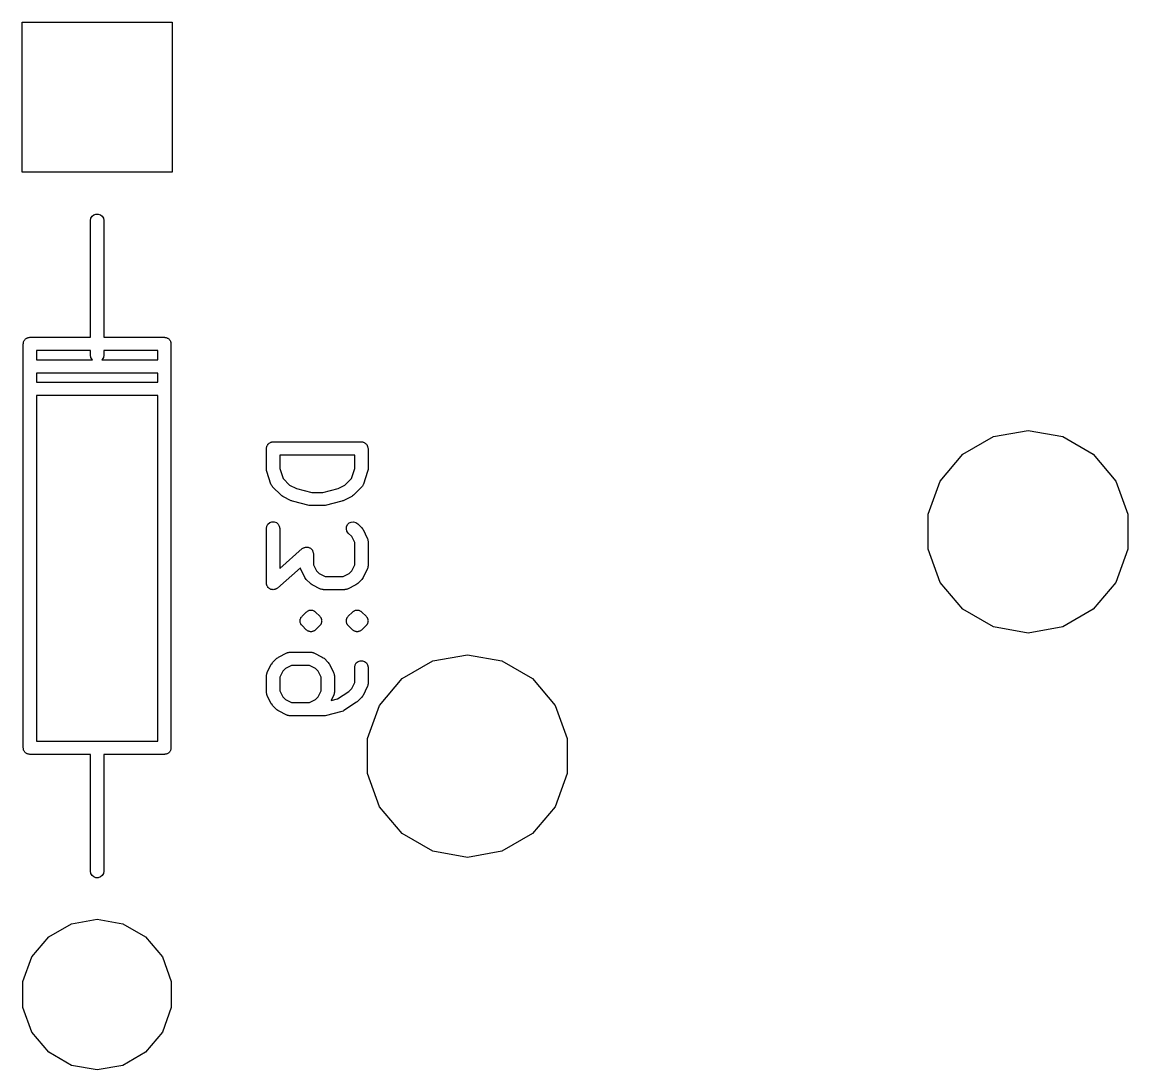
# Model space of a CAD drawing. Extents: x 17 to 274, y -105 to -6.
# Drawn here: x 184.15 to 196.67, y -42.01 to -30.15 of the extents above; entities that cross this region are included whole.
import ezdxf

# ---------------------------------------------------------------- set-up
doc = ezdxf.new("R2010")
doc.units = 0
doc.header["$MEASUREMENT"] = 0
doc.layers.add('BLACK', color=7, linetype='CONTINUOUS')

msp = doc.modelspace()

# ---------------------------------------------------------------- linework, layer by layer
at = {"layer": 'Black'}
for p, q in [((184.148, -31.8501), (184.148, -30.1509)), ((184.148, -30.1509), (185.847, -30.1509)), ((185.847, -30.1509), (185.847, -31.8501)), ((185.847, -31.8501), (184.148, -31.8501)), ((184.922, -32.3975), (184.927, -32.3719)), ((184.922, -33.7195), (184.922, -32.3975)), ((184.927, -32.3719), (184.94, -32.3493)), ((184.94, -32.3493), (184.96, -32.3326)), ((184.96, -32.3326), (184.984, -32.3237)), ((184.984, -32.3237), (185.01, -32.3237)), ((185.01, -32.3237), (185.035, -32.3326)), ((185.035, -32.3326), (185.055, -32.3493)), ((185.055, -32.3493), (185.068, -32.3719)), ((185.068, -32.3719), (185.072, -32.3975)), ((185.072, -32.3975), (185.072, -33.7195)), ((184.16, -33.7945), (184.162, -33.7881)), ((184.16, -38.3665), (184.16, -33.7945)), ((184.162, -33.7815), (184.164, -33.7753)), ((184.162, -33.7881), (184.162, -33.7815)), ((184.164, -33.7753), (184.165, -33.7689)), ((184.165, -33.7689), (184.168, -33.7632)), ((184.168, -33.7632), (184.171, -33.757)), ((184.171, -33.757), (184.175, -33.752)), ((184.175, -33.752), (184.178, -33.7463)), ((184.178, -33.7463), (184.183, -33.7421)), ((184.183, -33.7421), (184.187, -33.7371)), ((184.187, -33.7371), (184.193, -33.7338)), ((184.193, -33.7338), (184.198, -33.7296)), ((184.198, -33.7296), (184.204, -33.7273)), ((184.204, -33.7273), (184.21, -33.724)), ((184.21, -33.724), (184.216, -33.7229)), ((184.216, -33.7229), (184.222, -33.7207)), ((184.222, -33.7207), (184.229, -33.7207)), ((184.229, -33.7207), (184.235, -33.7195)), ((184.235, -33.7195), (184.922, -33.7195)), ((185.072, -33.7195), (185.759, -33.7195)), ((185.759, -33.7195), (185.766, -33.7207)), ((185.766, -33.7207), (185.772, -33.7207)), ((185.772, -33.7207), (185.779, -33.7229)), ((185.779, -33.7229), (185.785, -33.724)), ((185.785, -33.724), (185.791, -33.7273)), ((185.791, -33.7273), (185.797, -33.7296)), ((185.797, -33.7296), (185.802, -33.7338)), ((185.802, -33.7338), (185.808, -33.7371)), ((185.808, -33.7371), (185.812, -33.7421)), ((185.812, -33.7421), (185.817, -33.7463)), ((185.817, -33.7463), (185.82, -33.752)), ((185.82, -33.752), (185.824, -33.757)), ((185.824, -33.757), (185.827, -33.7632)), ((185.827, -33.7632), (185.83, -33.7689)), ((185.83, -33.7689), (185.831, -33.7753)), ((185.831, -33.7753), (185.833, -33.7815)), ((185.833, -33.7815), (185.833, -33.7881)), ((185.833, -33.7881), (185.834, -33.7945)), ((185.834, -33.7945), (185.834, -38.3665)), ((184.31, -33.8695), (184.31, -33.9735)), ((184.922, -33.8695), (184.31, -33.8695)), ((184.922, -33.9215), (184.922, -33.8695)), ((184.927, -33.9472), (184.922, -33.9215)), ((185.072, -33.9215), (185.068, -33.9472)), ((185.072, -33.8695), (185.072, -33.9215)), ((185.684, -33.8695), (185.072, -33.8695)), ((185.684, -33.9735), (185.684, -33.8695)), ((184.31, -33.9735), (184.945, -33.9735)), ((184.94, -33.9697), (184.927, -33.9472)), ((184.945, -33.9735), (184.94, -33.9697)), ((185.055, -33.9697), (185.05, -33.9735)), ((185.05, -33.9735), (185.684, -33.9735)), ((185.068, -33.9472), (185.055, -33.9697)), ((184.31, -34.1235), (184.31, -34.2275)), ((185.684, -34.1235), (184.31, -34.1235)), ((185.684, -34.2275), (185.684, -34.1235)), ((184.31, -34.2275), (185.684, -34.2275)), ((184.31, -34.3775), (184.31, -38.2915)), ((185.684, -34.3775), (184.31, -34.3775)), ((185.684, -38.2915), (185.684, -34.3775)), ((195.148, -34.8418), (195.54, -34.7726)), ((195.54, -34.7726), (195.932, -34.8418)), ((186.925, -34.9406), (186.929, -34.9356)), ((186.929, -34.9356), (186.932, -34.9299)), ((186.932, -34.9299), (186.937, -34.9257)), ((186.937, -34.9257), (186.942, -34.9207)), ((186.942, -34.9207), (186.947, -34.9174)), ((186.947, -34.9174), (186.952, -34.9132)), ((186.952, -34.9132), (186.959, -34.9109)), ((186.959, -34.9109), (186.964, -34.9077)), ((186.964, -34.9077), (186.971, -34.9065)), ((186.971, -34.9065), (186.977, -34.9043)), ((186.977, -34.9043), (186.983, -34.9043)), ((186.983, -34.9043), (186.99, -34.9031)), ((186.99, -34.9031), (187.99, -34.9031)), ((187.99, -34.9031), (187.996, -34.9043)), ((187.996, -34.9043), (188.003, -34.9043)), ((188.003, -34.9043), (188.009, -34.9065)), ((188.009, -34.9065), (188.015, -34.9077)), ((188.015, -34.9077), (188.021, -34.9109)), ((188.021, -34.9109), (188.027, -34.9132)), ((188.027, -34.9132), (188.032, -34.9174)), ((188.032, -34.9174), (188.038, -34.9207)), ((188.038, -34.9207), (188.042, -34.9257)), ((188.042, -34.9257), (188.047, -34.9299)), ((188.047, -34.9299), (188.051, -34.9356)), ((188.051, -34.9356), (188.055, -34.9406)), ((194.802, -35.0411), (195.148, -34.8418)), ((195.932, -34.8418), (196.278, -35.0411)), ((186.915, -34.9781), (186.916, -34.9717)), ((186.915, -35.2162), (186.915, -34.9781)), ((186.916, -34.9651), (186.918, -34.9589)), ((186.916, -34.9717), (186.916, -34.9651)), ((186.918, -34.9589), (186.919, -34.9525)), ((186.919, -34.9525), (186.923, -34.9468)), ((186.923, -34.9468), (186.925, -34.9406)), ((187.065, -35.0531), (187.065, -35.2041)), ((187.915, -35.0531), (187.065, -35.0531)), ((187.915, -35.2041), (187.915, -35.0531)), ((188.055, -34.9406), (188.057, -34.9468)), ((188.057, -34.9468), (188.06, -34.9525)), ((188.06, -34.9525), (188.061, -34.9589)), ((188.061, -34.9589), (188.064, -34.9651)), ((188.064, -34.9651), (188.064, -34.9717)), ((188.064, -34.9717), (188.065, -34.9781)), ((188.065, -34.9781), (188.065, -35.2162)), ((194.546, -35.3463), (194.802, -35.0411)), ((196.278, -35.0411), (196.534, -35.3463)), ((186.917, -35.2281), (186.915, -35.2162)), ((186.919, -35.24), (186.917, -35.2281)), ((186.966, -35.3828), (186.919, -35.24)), ((187.065, -35.2041), (187.103, -35.3186)), ((187.877, -35.3186), (187.915, -35.2041)), ((188.061, -35.24), (188.013, -35.3828)), ((188.063, -35.2281), (188.061, -35.24)), ((188.065, -35.2162), (188.063, -35.2281)), ((186.968, -35.3866), (186.966, -35.3828)), ((186.969, -35.3908), (186.968, -35.3866)), ((186.975, -35.398), (186.969, -35.3908)), ((186.979, -35.4057), (186.975, -35.398)), ((186.982, -35.4086), (186.979, -35.4057)), ((186.984, -35.4121), (186.982, -35.4086)), ((187.08, -35.5074), (186.984, -35.4121)), ((187.103, -35.3186), (187.177, -35.3927)), ((187.177, -35.3927), (187.254, -35.4312)), ((187.254, -35.4312), (187.428, -35.4746)), ((187.552, -35.4746), (187.726, -35.4312)), ((187.726, -35.4312), (187.803, -35.3927)), ((187.803, -35.3927), (187.877, -35.3186)), ((187.995, -35.4121), (187.9, -35.5074)), ((187.998, -35.4086), (187.995, -35.4121)), ((188.001, -35.4057), (187.998, -35.4086)), ((188.005, -35.398), (188.001, -35.4057)), ((188.01, -35.3908), (188.005, -35.398)), ((188.011, -35.3866), (188.01, -35.3908)), ((188.013, -35.3828), (188.011, -35.3866)), ((194.41, -35.7208), (194.546, -35.3463)), ((196.534, -35.3463), (196.67, -35.7208)), ((187.09, -35.5143), (187.08, -35.5074)), ((187.099, -35.5214), (187.09, -35.5143)), ((187.194, -35.569), (187.099, -35.5214)), ((187.428, -35.4746), (187.552, -35.4746)), ((187.881, -35.5214), (187.785, -35.569)), ((187.89, -35.5142), (187.881, -35.5214)), ((187.9, -35.5074), (187.89, -35.5142)), ((187.202, -35.5714), (187.194, -35.569)), ((187.21, -35.5747), (187.202, -35.5714)), ((187.4, -35.6223), (187.21, -35.5747)), ((187.409, -35.623), (187.4, -35.6223)), ((187.418, -35.6246), (187.409, -35.623)), ((187.561, -35.6246), (187.418, -35.6246)), ((187.57, -35.623), (187.561, -35.6246)), ((187.579, -35.6223), (187.57, -35.623)), ((187.77, -35.5747), (187.579, -35.6223)), ((187.777, -35.5714), (187.77, -35.5747)), ((187.785, -35.569), (187.777, -35.5714)), ((186.952, -35.8179), (186.977, -35.809)), ((186.977, -35.809), (187.003, -35.809)), ((187.003, -35.809), (187.027, -35.8179)), ((187.852, -35.8215), (187.875, -35.8105)), ((187.875, -35.8105), (187.901, -35.8082)), ((187.901, -35.8082), (187.926, -35.8149)), ((194.41, -36.1192), (194.41, -35.7208)), ((196.67, -35.7208), (196.67, -36.1192)), ((186.915, -35.8829), (186.919, -35.8572)), ((186.915, -36.5019), (186.915, -35.8829)), ((186.919, -35.8572), (186.932, -35.8347)), ((186.932, -35.8347), (186.952, -35.8179)), ((187.027, -35.8179), (187.047, -35.8347)), ((187.047, -35.8347), (187.06, -35.8572)), ((187.06, -35.8572), (187.065, -35.8829)), ((187.065, -35.8829), (187.065, -36.3367)), ((187.82, -35.8894), (187.822, -35.8635)), ((187.827, -35.9146), (187.82, -35.8894)), ((187.822, -35.8635), (187.833, -35.8399)), ((187.842, -35.9359), (187.827, -35.9146)), ((187.833, -35.8399), (187.852, -35.8215)), ((187.881, -35.9749), (187.842, -35.9359)), ((187.926, -35.8149), (187.948, -35.8299)), ((187.948, -35.8299), (187.995, -35.8775)), ((187.995, -35.8775), (188.002, -35.8873)), ((188.002, -35.8873), (188.009, -35.897)), ((188.009, -35.897), (188.057, -35.9922)), ((187.915, -36.0435), (187.881, -35.9749)), ((187.915, -36.2938), (187.915, -36.0435)), ((188.057, -35.9922), (188.058, -35.9964)), ((188.058, -35.9964), (188.06, -36.0001)), ((188.06, -36.0001), (188.062, -36.0088)), ((188.062, -36.0088), (188.064, -36.0172)), ((188.064, -36.0172), (188.064, -36.0215)), ((188.064, -36.0215), (188.065, -36.0258)), ((188.065, -36.0258), (188.065, -36.3115)), ((187.065, -36.3367), (187.321, -36.1122)), ((187.321, -36.1122), (187.328, -36.1084)), ((187.328, -36.1084), (187.333, -36.1037)), ((187.333, -36.1037), (187.339, -36.1017)), ((187.339, -36.1017), (187.344, -36.0987)), ((187.344, -36.0987), (187.351, -36.0973)), ((187.351, -36.0973), (187.358, -36.0948)), ((187.358, -36.0948), (187.364, -36.0948)), ((187.364, -36.0948), (187.369, -36.0936)), ((187.369, -36.0936), (187.376, -36.0948)), ((187.376, -36.0948), (187.384, -36.0948)), ((187.384, -36.0948), (187.389, -36.0967)), ((187.389, -36.0967), (187.395, -36.0976)), ((187.395, -36.0976), (187.401, -36.1012)), ((187.401, -36.1012), (187.408, -36.1037)), ((187.408, -36.1037), (187.413, -36.1074)), ((187.413, -36.1074), (187.418, -36.1102)), ((187.418, -36.1102), (187.423, -36.1157)), ((187.423, -36.1157), (187.428, -36.1204)), ((187.428, -36.1204), (187.431, -36.1254)), ((187.431, -36.1254), (187.435, -36.1298)), ((187.435, -36.1298), (187.438, -36.1366)), ((187.438, -36.1366), (187.441, -36.143)), ((187.441, -36.143), (187.442, -36.1487)), ((187.442, -36.1487), (187.444, -36.1541)), ((187.444, -36.1541), (187.445, -36.1614)), ((187.445, -36.1614), (187.446, -36.1686)), ((187.446, -36.1686), (187.446, -36.2938)), ((194.546, -36.4937), (194.41, -36.1192)), ((196.67, -36.1192), (196.534, -36.4937)), ((187.446, -36.2938), (187.48, -36.3623)), ((187.881, -36.3623), (187.915, -36.2938)), ((188.065, -36.3115), (188.064, -36.3157)), ((187.299, -36.3309), (187.039, -36.5584)), ((187.3, -36.3371), (187.299, -36.3309)), ((187.302, -36.3409), (187.3, -36.3371)), ((187.304, -36.345), (187.302, -36.3409)), ((187.351, -36.4403), (187.304, -36.345)), ((187.48, -36.3623), (187.51, -36.3927)), ((187.51, -36.3927), (187.579, -36.4269)), ((187.579, -36.4269), (187.782, -36.4269)), ((187.782, -36.4269), (187.85, -36.3927)), ((187.85, -36.3927), (187.881, -36.3623)), ((188.057, -36.345), (188.009, -36.4403)), ((188.058, -36.3409), (188.057, -36.345)), ((188.06, -36.3371), (188.058, -36.3409)), ((188.062, -36.3285), (188.06, -36.3371)), ((188.064, -36.32), (188.062, -36.3285)), ((188.064, -36.3157), (188.064, -36.32)), ((186.916, -36.5092), (186.915, -36.5019)), ((186.916, -36.5165), (186.916, -36.5092)), ((186.918, -36.5219), (186.916, -36.5165)), ((186.919, -36.5276), (186.918, -36.5219)), ((186.923, -36.5339), (186.919, -36.5276)), ((186.926, -36.5408), (186.923, -36.5339)), ((186.929, -36.5451), (186.926, -36.5408)), ((186.932, -36.5502), (186.929, -36.5451)), ((186.938, -36.5549), (186.932, -36.5502)), ((186.943, -36.5604), (186.938, -36.5549)), ((186.948, -36.5632), (186.943, -36.5604)), ((186.952, -36.5669), (186.948, -36.5632)), ((187.033, -36.5622), (187.027, -36.5669)), ((187.039, -36.5584), (187.033, -36.5622)), ((187.358, -36.4499), (187.351, -36.4403)), ((187.365, -36.4597), (187.358, -36.4499)), ((187.413, -36.5074), (187.365, -36.4597)), ((187.423, -36.5142), (187.413, -36.5074)), ((187.432, -36.5214), (187.423, -36.5142)), ((187.528, -36.569), (187.432, -36.5214)), ((187.928, -36.5214), (187.833, -36.569)), ((187.938, -36.5142), (187.928, -36.5214)), ((187.948, -36.5074), (187.938, -36.5142)), ((187.995, -36.4597), (187.948, -36.5074)), ((188.002, -36.4499), (187.995, -36.4597)), ((188.009, -36.4403), (188.002, -36.4499)), ((194.802, -36.7989), (194.546, -36.4937)), ((196.534, -36.4937), (196.278, -36.7989)), ((186.959, -36.5694), (186.952, -36.5669)), ((186.966, -36.5729), (186.959, -36.5694)), ((186.971, -36.5738), (186.966, -36.5729)), ((186.977, -36.5758), (186.971, -36.5738)), ((186.984, -36.5758), (186.977, -36.5758)), ((186.991, -36.5769), (186.984, -36.5758)), ((186.997, -36.5758), (186.991, -36.5769)), ((187.003, -36.5758), (186.997, -36.5758)), ((187.01, -36.5733), (187.003, -36.5758)), ((187.017, -36.5719), (187.01, -36.5733)), ((187.022, -36.5689), (187.017, -36.5719)), ((187.027, -36.5669), (187.022, -36.5689)), ((187.532, -36.5703), (187.528, -36.569)), ((187.536, -36.5724), (187.532, -36.5703)), ((187.544, -36.574), (187.536, -36.5724)), ((187.553, -36.5765), (187.544, -36.574)), ((187.557, -36.5762), (187.553, -36.5765)), ((187.561, -36.5769), (187.557, -36.5762)), ((187.799, -36.5769), (187.561, -36.5769)), ((187.804, -36.5762), (187.799, -36.5769)), ((187.808, -36.5765), (187.804, -36.5762)), ((187.816, -36.574), (187.808, -36.5765)), ((187.825, -36.5724), (187.816, -36.574)), ((187.829, -36.5703), (187.825, -36.5724)), ((187.833, -36.569), (187.829, -36.5703)), ((187.387, -36.8149), (187.393, -36.8132)), ((187.393, -36.8132), (187.399, -36.8105)), ((187.399, -36.8105), (187.406, -36.8099)), ((187.406, -36.8099), (187.412, -36.8082)), ((187.412, -36.8082), (187.418, -36.8088)), ((187.418, -36.8088), (187.425, -36.8082)), ((187.425, -36.8082), (187.431, -36.8099)), ((187.431, -36.8099), (187.438, -36.8105)), ((187.438, -36.8105), (187.444, -36.8132)), ((187.444, -36.8132), (187.45, -36.8149)), ((187.911, -36.8149), (187.917, -36.8132)), ((187.917, -36.8132), (187.923, -36.8105)), ((187.923, -36.8105), (187.929, -36.8099)), ((187.929, -36.8099), (187.936, -36.8082)), ((187.936, -36.8082), (187.942, -36.8088)), ((187.942, -36.8088), (187.949, -36.8082)), ((187.949, -36.8082), (187.955, -36.8099)), ((187.955, -36.8099), (187.962, -36.8105)), ((187.962, -36.8105), (187.968, -36.8132)), ((187.968, -36.8132), (187.974, -36.8149)), ((195.148, -36.9982), (194.802, -36.7989)), ((196.278, -36.7989), (195.932, -36.9982)), ((187.296, -36.924), (187.297, -36.9208)), ((187.297, -36.9305), (187.296, -36.924)), ((187.296, -36.9371), (187.297, -36.9305)), ((187.297, -36.9402), (187.296, -36.9371)), ((187.297, -36.9175), (187.298, -36.9144)), ((187.297, -36.9208), (187.297, -36.9175)), ((187.298, -36.9111), (187.301, -36.9052)), ((187.298, -36.9144), (187.298, -36.9111)), ((187.301, -36.9052), (187.303, -36.8988)), ((187.303, -36.8988), (187.305, -36.8961)), ((187.305, -36.8961), (187.306, -36.893)), ((187.306, -36.893), (187.308, -36.8905)), ((187.308, -36.8905), (187.309, -36.8875)), ((187.309, -36.8875), (187.314, -36.8829)), ((187.314, -36.8829), (187.318, -36.8775)), ((187.318, -36.8775), (187.365, -36.8299)), ((187.365, -36.8299), (187.371, -36.8261)), ((187.371, -36.8261), (187.375, -36.8215)), ((187.375, -36.8215), (187.381, -36.8187)), ((187.381, -36.8187), (187.387, -36.8149)), ((187.45, -36.8149), (187.455, -36.8187)), ((187.455, -36.8187), (187.461, -36.8215)), ((187.461, -36.8215), (187.466, -36.8261)), ((187.466, -36.8261), (187.471, -36.8299)), ((187.471, -36.8299), (187.519, -36.8775)), ((187.519, -36.8775), (187.523, -36.8829)), ((187.523, -36.8829), (187.527, -36.8875)), ((187.527, -36.8875), (187.529, -36.8905)), ((187.529, -36.8905), (187.531, -36.893)), ((187.531, -36.893), (187.532, -36.8961)), ((187.532, -36.8961), (187.534, -36.8988)), ((187.534, -36.8988), (187.536, -36.9052)), ((187.536, -36.9052), (187.538, -36.9111)), ((187.538, -36.9111), (187.539, -36.9144)), ((187.539, -36.9144), (187.54, -36.9175)), ((187.54, -36.9175), (187.54, -36.9208)), ((187.54, -36.9208), (187.541, -36.924)), ((187.541, -36.924), (187.54, -36.9305)), ((187.54, -36.9305), (187.541, -36.9371)), ((187.541, -36.9371), (187.54, -36.9402)), ((187.82, -36.924), (187.821, -36.9208)), ((187.82, -36.9305), (187.82, -36.924)), ((187.82, -36.9371), (187.82, -36.9305)), ((187.821, -36.9402), (187.82, -36.9371)), ((187.821, -36.9175), (187.822, -36.9144)), ((187.821, -36.9208), (187.821, -36.9175)), ((187.822, -36.9111), (187.825, -36.9052)), ((187.822, -36.9144), (187.822, -36.9111)), ((187.825, -36.9052), (187.827, -36.8988)), ((187.827, -36.8988), (187.829, -36.8961)), ((187.829, -36.8961), (187.83, -36.893)), ((187.83, -36.893), (187.832, -36.8905)), ((187.832, -36.8905), (187.833, -36.8875)), ((187.833, -36.8875), (187.838, -36.8829)), ((187.838, -36.8829), (187.842, -36.8775)), ((187.842, -36.8775), (187.889, -36.8299)), ((187.889, -36.8299), (187.895, -36.8261)), ((187.895, -36.8261), (187.899, -36.8215)), ((187.899, -36.8215), (187.905, -36.8187)), ((187.905, -36.8187), (187.911, -36.8149)), ((187.974, -36.8149), (187.979, -36.8187)), ((187.979, -36.8187), (187.985, -36.8215)), ((187.985, -36.8215), (187.99, -36.8261)), ((187.99, -36.8261), (187.995, -36.8299)), ((187.995, -36.8299), (188.043, -36.8775)), ((188.043, -36.8775), (188.047, -36.8829)), ((188.047, -36.8829), (188.051, -36.8875)), ((188.051, -36.8875), (188.053, -36.8905)), ((188.053, -36.8905), (188.055, -36.893)), ((188.055, -36.893), (188.056, -36.8961)), ((188.056, -36.8961), (188.058, -36.8988)), ((188.058, -36.8988), (188.06, -36.9052)), ((188.06, -36.9052), (188.062, -36.9111)), ((188.062, -36.9111), (188.063, -36.9144)), ((188.063, -36.9144), (188.064, -36.9175)), ((188.064, -36.9175), (188.064, -36.9208)), ((188.064, -36.9208), (188.065, -36.924)), ((188.065, -36.924), (188.064, -36.9305)), ((188.064, -36.9305), (188.065, -36.9371)), ((188.065, -36.9371), (188.064, -36.9402)), ((187.297, -36.9435), (187.297, -36.9402)), ((187.298, -36.9466), (187.297, -36.9435)), ((187.298, -36.9499), (187.298, -36.9466)), ((187.301, -36.9559), (187.298, -36.9499)), ((187.303, -36.9622), (187.301, -36.9559)), ((187.305, -36.9649), (187.303, -36.9622)), ((187.306, -36.968), (187.305, -36.9649)), ((187.308, -36.9705), (187.306, -36.968)), ((187.309, -36.9735), (187.308, -36.9705)), ((187.314, -36.9782), (187.309, -36.9735)), ((187.318, -36.9836), (187.314, -36.9782)), ((187.365, -37.0312), (187.318, -36.9836)), ((187.371, -37.0349), (187.365, -37.0312)), ((187.375, -37.0396), (187.371, -37.0349)), ((187.381, -37.0423), (187.375, -37.0396)), ((187.387, -37.0461), (187.381, -37.0423)), ((187.393, -37.0478), (187.387, -37.0461)), ((187.399, -37.0506), (187.393, -37.0478)), ((187.406, -37.0512), (187.399, -37.0506)), ((187.412, -37.0529), (187.406, -37.0512)), ((187.418, -37.0523), (187.412, -37.0529)), ((187.425, -37.0529), (187.418, -37.0523)), ((187.431, -37.0512), (187.425, -37.0529)), ((187.438, -37.0506), (187.431, -37.0512)), ((187.444, -37.0478), (187.438, -37.0506)), ((187.45, -37.0461), (187.444, -37.0478)), ((187.455, -37.0423), (187.45, -37.0461)), ((187.461, -37.0396), (187.455, -37.0423)), ((187.466, -37.0349), (187.461, -37.0396)), ((187.471, -37.0312), (187.466, -37.0349)), ((187.519, -36.9836), (187.471, -37.0312)), ((187.523, -36.9782), (187.519, -36.9836)), ((187.527, -36.9735), (187.523, -36.9782)), ((187.529, -36.9705), (187.527, -36.9735)), ((187.531, -36.968), (187.529, -36.9705)), ((187.532, -36.9649), (187.531, -36.968)), ((187.534, -36.9622), (187.532, -36.9649)), ((187.536, -36.9559), (187.534, -36.9622)), ((187.538, -36.9499), (187.536, -36.9559)), ((187.539, -36.9466), (187.538, -36.9499)), ((187.54, -36.9435), (187.539, -36.9466)), ((187.54, -36.9402), (187.54, -36.9435)), ((187.821, -36.9435), (187.821, -36.9402)), ((187.822, -36.9466), (187.821, -36.9435)), ((187.822, -36.9499), (187.822, -36.9466)), ((187.825, -36.9559), (187.822, -36.9499)), ((187.827, -36.9622), (187.825, -36.9559)), ((187.829, -36.9649), (187.827, -36.9622)), ((187.83, -36.968), (187.829, -36.9649)), ((187.832, -36.9705), (187.83, -36.968)), ((187.833, -36.9735), (187.832, -36.9705)), ((187.838, -36.9782), (187.833, -36.9735)), ((187.842, -36.9836), (187.838, -36.9782)), ((187.889, -37.0312), (187.842, -36.9836)), ((187.895, -37.0349), (187.889, -37.0312)), ((187.899, -37.0396), (187.895, -37.0349)), ((187.905, -37.0423), (187.899, -37.0396)), ((187.911, -37.0461), (187.905, -37.0423)), ((187.917, -37.0478), (187.911, -37.0461)), ((187.923, -37.0506), (187.917, -37.0478)), ((187.929, -37.0512), (187.923, -37.0506)), ((187.936, -37.0529), (187.929, -37.0512)), ((187.942, -37.0523), (187.936, -37.0529)), ((187.949, -37.0529), (187.942, -37.0523)), ((187.955, -37.0512), (187.949, -37.0529)), ((187.962, -37.0506), (187.955, -37.0512)), ((187.968, -37.0478), (187.962, -37.0506)), ((187.974, -37.0461), (187.968, -37.0478)), ((187.979, -37.0423), (187.974, -37.0461)), ((187.985, -37.0396), (187.979, -37.0423)), ((187.99, -37.0349), (187.985, -37.0396)), ((187.995, -37.0312), (187.99, -37.0349)), ((188.043, -36.9836), (187.995, -37.0312)), ((188.047, -36.9782), (188.043, -36.9836)), ((188.051, -36.9735), (188.047, -36.9782)), ((188.053, -36.9705), (188.051, -36.9735)), ((188.055, -36.968), (188.053, -36.9705)), ((188.056, -36.9649), (188.055, -36.968)), ((188.058, -36.9622), (188.056, -36.9649)), ((188.06, -36.9559), (188.058, -36.9622)), ((188.062, -36.9499), (188.06, -36.9559)), ((188.063, -36.9466), (188.062, -36.9499)), ((188.064, -36.9435), (188.063, -36.9466)), ((188.064, -36.9402), (188.064, -36.9435)), ((195.54, -37.0674), (195.148, -36.9982)), ((195.932, -36.9982), (195.54, -37.0674)), ((187.052, -37.3396), (187.147, -37.292)), ((187.147, -37.292), (187.151, -37.2908)), ((187.151, -37.2908), (187.155, -37.2886)), ((187.155, -37.2886), (187.163, -37.2871)), ((187.163, -37.2871), (187.172, -37.2846)), ((187.172, -37.2846), (187.176, -37.2848)), ((187.176, -37.2848), (187.18, -37.2841)), ((187.18, -37.2841), (187.418, -37.2841)), ((187.418, -37.2841), (187.423, -37.2848)), ((187.423, -37.2848), (187.427, -37.2846)), ((187.427, -37.2846), (187.435, -37.2871)), ((187.435, -37.2871), (187.444, -37.2886)), ((187.444, -37.2886), (187.448, -37.2908)), ((187.448, -37.2908), (187.452, -37.292)), ((187.452, -37.292), (187.547, -37.3396)), ((188.798, -37.3818), (189.19, -37.3126)), ((189.19, -37.3126), (189.582, -37.3818)), ((186.923, -37.516), (186.97, -37.4208)), ((186.97, -37.4208), (186.978, -37.4111)), ((186.978, -37.4111), (186.984, -37.4013)), ((186.984, -37.4013), (187.032, -37.3537)), ((187.032, -37.3537), (187.042, -37.3468)), ((187.042, -37.3468), (187.052, -37.3396)), ((187.198, -37.4341), (187.13, -37.4683)), ((187.401, -37.4341), (187.198, -37.4341)), ((187.469, -37.4683), (187.401, -37.4341)), ((187.547, -37.3396), (187.557, -37.3468)), ((187.557, -37.3468), (187.567, -37.3537)), ((187.567, -37.3537), (187.614, -37.4013)), ((187.614, -37.4013), (187.621, -37.4111)), ((187.621, -37.4111), (187.628, -37.4208)), ((187.628, -37.4208), (187.676, -37.516)), ((187.915, -37.4543), (187.919, -37.4287)), ((187.919, -37.4287), (187.932, -37.4061)), ((187.932, -37.4061), (187.952, -37.3894)), ((187.952, -37.3894), (187.977, -37.3805)), ((187.977, -37.3805), (188.003, -37.3805)), ((188.003, -37.3805), (188.027, -37.3894)), ((188.027, -37.3894), (188.047, -37.4061)), ((188.047, -37.4061), (188.06, -37.4287)), ((188.06, -37.4287), (188.065, -37.4543)), ((188.452, -37.5811), (188.798, -37.3818)), ((189.582, -37.3818), (189.928, -37.5811)), ((186.915, -37.541), (186.918, -37.5326)), ((186.916, -37.5453), (186.915, -37.541)), ((186.915, -37.5496), (186.916, -37.5453)), ((186.915, -37.74), (186.915, -37.5496)), ((186.918, -37.5326), (186.919, -37.5239)), ((186.919, -37.5239), (186.922, -37.5202)), ((186.922, -37.5202), (186.923, -37.516)), ((187.099, -37.4988), (187.065, -37.5673)), ((187.13, -37.4683), (187.099, -37.4988)), ((187.5, -37.4988), (187.469, -37.4683)), ((187.534, -37.5673), (187.5, -37.4988)), ((187.676, -37.516), (187.677, -37.5202)), ((187.677, -37.5202), (187.679, -37.5239)), ((187.679, -37.5239), (187.681, -37.5326)), ((187.681, -37.5326), (187.683, -37.541)), ((187.683, -37.541), (187.683, -37.5453)), ((187.683, -37.5453), (187.684, -37.5496)), ((187.684, -37.5496), (187.684, -37.74)), ((187.915, -37.6271), (187.915, -37.4543)), ((188.065, -37.4543), (188.065, -37.6448)), ((187.065, -37.5673), (187.065, -37.7223)), ((187.534, -37.7223), (187.534, -37.5673)), ((187.881, -37.6956), (187.915, -37.6271)), ((188.057, -37.6783), (188.009, -37.7736)), ((188.058, -37.6742), (188.057, -37.6783)), ((188.06, -37.6705), (188.058, -37.6742)), ((188.062, -37.6618), (188.06, -37.6705)), ((188.064, -37.6534), (188.062, -37.6618)), ((188.065, -37.6448), (188.064, -37.6491)), ((188.064, -37.6491), (188.064, -37.6534)), ((188.196, -37.8863), (188.452, -37.5811)), ((189.928, -37.5811), (190.184, -37.8863)), ((186.916, -37.7443), (186.915, -37.74)), ((186.915, -37.7486), (186.916, -37.7443)), ((186.918, -37.757), (186.915, -37.7486)), ((186.919, -37.7657), (186.918, -37.757)), ((186.922, -37.7694), (186.919, -37.7657)), ((186.923, -37.7736), (186.922, -37.7694)), ((186.97, -37.8688), (186.923, -37.7736)), ((187.065, -37.7223), (187.099, -37.7909)), ((187.099, -37.7909), (187.13, -37.8213)), ((187.469, -37.8213), (187.5, -37.7909)), ((187.5, -37.7909), (187.534, -37.7223)), ((187.676, -37.7736), (187.647, -37.8318)), ((187.647, -37.8318), (187.721, -37.8133)), ((187.677, -37.7694), (187.676, -37.7736)), ((187.679, -37.7657), (187.677, -37.7694)), ((187.681, -37.757), (187.679, -37.7657)), ((187.683, -37.7486), (187.681, -37.757)), ((187.684, -37.74), (187.683, -37.7443)), ((187.683, -37.7443), (187.683, -37.7486)), ((187.721, -37.8133), (187.847, -37.7294)), ((187.847, -37.7294), (187.881, -37.6956)), ((187.995, -37.7931), (187.948, -37.8407)), ((188.002, -37.7832), (187.995, -37.7931)), ((188.009, -37.7736), (188.002, -37.7832)), ((186.978, -37.8785), (186.97, -37.8688)), ((186.984, -37.8883), (186.978, -37.8785)), ((187.032, -37.9359), (186.984, -37.8883)), ((187.042, -37.9428), (187.032, -37.9359)), ((187.13, -37.8213), (187.198, -37.8555)), ((187.198, -37.8555), (187.401, -37.8555)), ((187.401, -37.8555), (187.469, -37.8213)), ((187.936, -37.8501), (187.793, -37.9453)), ((187.942, -37.8449), (187.936, -37.8501)), ((187.948, -37.8407), (187.942, -37.8449)), ((188.06, -38.2608), (188.196, -37.8863)), ((190.184, -37.8863), (190.32, -38.2608)), ((187.052, -37.95), (187.042, -37.9428)), ((187.147, -37.9976), (187.052, -37.95)), ((187.151, -37.9988), (187.147, -37.9976)), ((187.155, -38.001), (187.151, -37.9988)), ((187.163, -38.0025), (187.155, -38.001)), ((187.172, -38.005), (187.163, -38.0025)), ((187.176, -38.0048), (187.172, -38.005)), ((187.18, -38.0055), (187.176, -38.0048)), ((187.561, -38.0055), (187.18, -38.0055)), ((187.57, -38.0039), (187.561, -38.0055)), ((187.579, -38.0033), (187.57, -38.0039)), ((187.77, -37.9557), (187.579, -38.0033)), ((187.782, -37.9505), (187.77, -37.9557)), ((187.793, -37.9453), (187.782, -37.9505)), ((184.31, -38.2915), (185.684, -38.2915)), ((188.06, -38.6592), (188.06, -38.2608)), ((190.32, -38.2608), (190.32, -38.6592)), ((184.162, -38.373), (184.16, -38.3665)), ((184.162, -38.3795), (184.162, -38.373)), ((184.164, -38.3857), (184.162, -38.3795)), ((184.165, -38.3922), (184.164, -38.3857)), ((184.168, -38.3979), (184.165, -38.3922)), ((184.171, -38.404), (184.168, -38.3979)), ((184.175, -38.409), (184.171, -38.404)), ((184.178, -38.4147), (184.175, -38.409)), ((184.183, -38.4189), (184.178, -38.4147)), ((184.187, -38.424), (184.183, -38.4189)), ((184.193, -38.4273), (184.187, -38.424)), ((184.198, -38.4315), (184.193, -38.4273)), ((184.204, -38.4337), (184.198, -38.4315)), ((184.21, -38.437), (184.204, -38.4337)), ((184.216, -38.4381), (184.21, -38.437)), ((184.222, -38.4404), (184.216, -38.4381)), ((184.229, -38.4404), (184.222, -38.4404)), ((184.235, -38.4415), (184.229, -38.4404)), ((184.922, -38.4415), (184.235, -38.4415)), ((184.922, -39.7635), (184.922, -38.4415)), ((185.759, -38.4415), (185.072, -38.4415)), ((185.072, -38.4415), (185.072, -39.7635)), ((185.766, -38.4404), (185.759, -38.4415)), ((185.772, -38.4404), (185.766, -38.4404)), ((185.779, -38.4381), (185.772, -38.4404)), ((185.785, -38.437), (185.779, -38.4381)), ((185.791, -38.4337), (185.785, -38.437)), ((185.797, -38.4315), (185.791, -38.4337)), ((185.802, -38.4273), (185.797, -38.4315)), ((185.808, -38.424), (185.802, -38.4273)), ((185.812, -38.4189), (185.808, -38.424)), ((185.817, -38.4147), (185.812, -38.4189)), ((185.82, -38.409), (185.817, -38.4147)), ((185.824, -38.404), (185.82, -38.409)), ((185.827, -38.3979), (185.824, -38.404)), ((185.83, -38.3922), (185.827, -38.3979)), ((185.831, -38.3857), (185.83, -38.3922)), ((185.833, -38.3795), (185.831, -38.3857)), ((185.834, -38.3665), (185.833, -38.373)), ((185.833, -38.373), (185.833, -38.3795)), ((188.196, -39.0337), (188.06, -38.6592)), ((190.32, -38.6592), (190.184, -39.0337)), ((188.452, -39.3389), (188.196, -39.0337)), ((190.184, -39.0337), (189.928, -39.3389)), ((188.798, -39.5382), (188.452, -39.3389)), ((189.928, -39.3389), (189.582, -39.5382)), ((189.19, -39.6074), (188.798, -39.5382)), ((189.582, -39.5382), (189.19, -39.6074)), ((184.927, -39.7892), (184.922, -39.7635)), ((184.94, -39.8117), (184.927, -39.7892)), ((184.96, -39.8285), (184.94, -39.8117)), ((185.055, -39.8117), (185.035, -39.8285)), ((185.068, -39.7892), (185.055, -39.8117)), ((185.072, -39.7635), (185.068, -39.7892)), ((184.984, -39.8374), (184.96, -39.8285)), ((185.01, -39.8374), (184.984, -39.8374)), ((185.035, -39.8285), (185.01, -39.8374)), ((184.706, -40.3591), (184.997, -40.3076)), ((184.997, -40.3076), (185.289, -40.3591)), ((184.449, -40.5072), (184.706, -40.3591)), ((185.289, -40.3591), (185.546, -40.5072)), ((184.259, -40.7341), (184.449, -40.5072)), ((185.546, -40.5072), (185.736, -40.7341)), ((184.158, -41.0124), (184.259, -40.7341)), ((185.736, -40.7341), (185.837, -41.0124)), ((184.158, -41.3086), (184.158, -41.0124)), ((185.837, -41.0124), (185.837, -41.3086)), ((184.259, -41.587), (184.158, -41.3086)), ((185.837, -41.3086), (185.736, -41.587)), ((184.449, -41.8139), (184.259, -41.587)), ((185.736, -41.587), (185.546, -41.8139)), ((184.706, -41.962), (184.449, -41.8139)), ((185.546, -41.8139), (185.289, -41.962)), ((184.997, -42.0134), (184.706, -41.962)), ((185.289, -41.962), (184.997, -42.0134))]:
    msp.add_line(p, q, dxfattribs=at)

doc.saveas('drawing.dxf')
